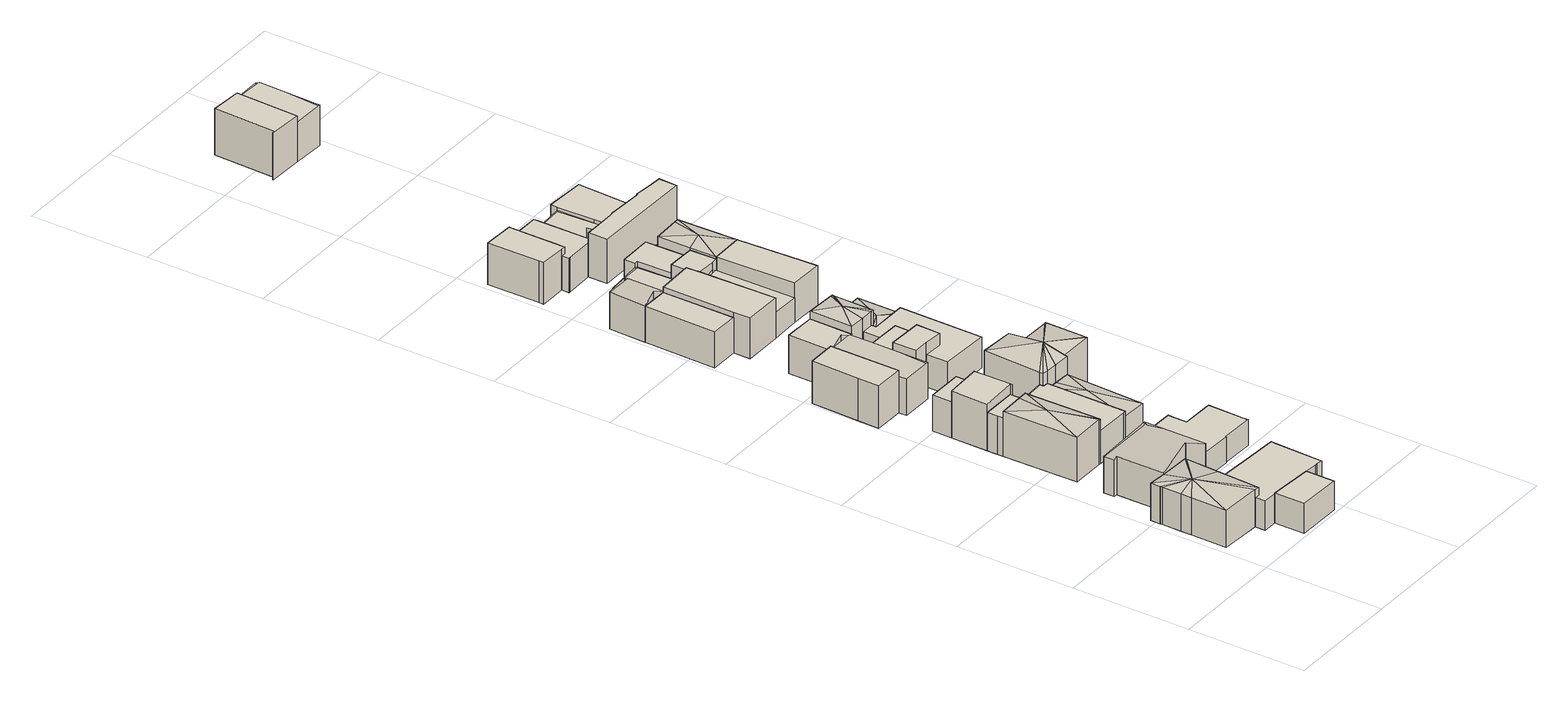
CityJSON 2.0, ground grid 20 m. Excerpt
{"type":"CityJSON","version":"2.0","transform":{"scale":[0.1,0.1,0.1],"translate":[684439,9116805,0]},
"CityObjects":{
"building1":{"type":"Building","attributes":{"Building Type":"Residential","Roof Shape":"hip","Roof Material":"Clay Tile Shingle","Roof Material Code":"3","Roof Direction":"west","Building Height":6.31,"Roof Slope":27.1,"Footprint Area":104.95,"Solar PV Capacity Low":13.14,"Solar PV Capacity High":17.26,"Solar Annual Energy Low":18949,"Solar Annual Energy High":24973,"Suitable PV Area":78.45},"geometry":[{"type":"MultiSurface","lod":"2.2","boundaries":[[[0,1,2,3,4,5,6,7,8,9,10,11,12]],[[12,11,13,14]],[[11,10,15,13]],[[10,9,16,15]],[[9,8,17,16]],[[8,7,18,17]],[[7,6,19,18]],[[6,5,20,19]],[[5,4,21,20]],[[4,3,22,21]],[[3,2,23,22]],[[2,1,24,23]],[[1,0,25,24]],[[0,12,14,25]],[[14,13,26]],[[13,15,26]],[[15,16,26]],[[16,17,26]],[[17,18,26]],[[18,19,26]],[[19,20,26]],[[20,21,26]],[[21,22,26]],[[22,23,26]],[[23,24,26]],[[24,25,26]],[[25,14,26]]]}]},
"building2":{"type":"Building","attributes":{"Building Type":"Residential","Roof Shape":"shed","Roof Material":"Concrete Glazed Tile","Roof Material Code":"1","Roof Direction":"west","Building Height":4.92,"Roof Slope":17.3,"Footprint Area":38.01,"Solar PV Capacity Low":4.76,"Solar PV Capacity High":6.25,"Solar Annual Energy Low":6863,"Solar Annual Energy High":9044,"Suitable PV Area":28.41},"geometry":[{"type":"MultiSurface","lod":"2.2","boundaries":[[[27,28,29,30]],[[30,29,31,32]],[[29,28,33,31]],[[28,27,34,33]],[[27,30,32,34]],[[32,31,33,34]]]}]},
"building3":{"type":"Building","attributes":{"Building Type":"Residential","Roof Shape":"gable","Roof Material":"Concrete Glazed Tile","Roof Material Code":"1","Roof Direction":"west","Building Height":6.17,"Roof Slope":31.5,"Footprint Area":106.47,"Solar PV Capacity Low":13.33,"Solar PV Capacity High":17.51,"Solar Annual Energy Low":19223,"Solar Annual Energy High":25335,"Suitable PV Area":79.59},"geometry":[{"type":"MultiSurface","lod":"2.2","boundaries":[[[35,36,37,0,12,11,38,39,40]],[[40,39,41,42]],[[39,38,43,41]],[[38,11,44,43]],[[11,12,45,44]],[[12,0,46,45]],[[0,37,47,46]],[[37,36,48,47]],[[36,35,49,48]],[[35,40,42,49]],[[42,41,43,44,45,46,47,48,49]]]}]},
"building4":{"type":"Building","attributes":{"Building Type":"Residential","Roof Shape":"shed","Roof Material":"Concrete Glazed Tile","Roof Material Code":"1","Roof Direction":"west","Building Height":4.72,"Roof Slope":16,"Footprint Area":117.55,"Solar PV Capacity Low":14.72,"Solar PV Capacity High":19.33,"Solar Annual Energy Low":21222,"Solar Annual Energy High":27969,"Suitable PV Area":87.87},"geometry":[{"type":"MultiSurface","lod":"2.2","boundaries":[[[50,10,9,8,51,28,27,52,53,54,55,56,57]],[[57,56,58,59]],[[56,55,60,58]],[[55,54,61,60]],[[54,53,62,61]],[[53,52,63,62]],[[52,27,64,63]],[[27,28,65,64]],[[28,51,66,65]],[[51,8,67,66]],[[8,9,68,67]],[[9,10,69,68]],[[10,50,70,69]],[[50,57,59,70]],[[59,58,60,61,62,63,64,65,66,67,68,69,70]]]}]},
"building5":{"type":"Building","attributes":{"Building Type":"Residential","Roof Shape":"hip","Roof Material":"Concrete Glazed Tile","Roof Material Code":"1","Roof Direction":"west","Building Height":7.62,"Roof Slope":20.9,"Footprint Area":75.62,"Solar PV Capacity Low":9.47,"Solar PV Capacity High":12.44,"Solar Annual Energy Low":13653,"Solar Annual Energy High":17994,"Suitable PV Area":56.53},"geometry":[{"type":"MultiSurface","lod":"2.2","boundaries":[[[71,72,73,74,75,76]],[[76,75,77,78]],[[75,74,79,77]],[[74,73,80,79]],[[73,72,81,80]],[[72,71,82,81]],[[71,76,78,82]],[[78,77,83]],[[77,79,83]],[[79,80,83]],[[80,81,83]],[[81,82,83]],[[82,78,83]]]}]},
"building6":{"type":"Building","attributes":{"Building Type":"Residential","Roof Shape":"flat","Roof Material":"Concrete Glazed Tile","Roof Material Code":"1","Roof Direction":"west","Building Height":6.53,"Roof Slope":6.8,"Footprint Area":15.74,"Solar PV Capacity Low":1.97,"Solar PV Capacity High":2.59,"Solar Annual Energy Low":2842,"Solar Annual Energy High":3745,"Suitable PV Area":11.76},"geometry":[{"type":"MultiSurface","lod":"2.2","boundaries":[[[71,76,75,84,85,86,87]],[[87,86,88,89]],[[86,85,90,88]],[[85,84,91,90]],[[84,75,92,91]],[[75,76,93,92]],[[76,71,94,93]],[[71,87,89,94]],[[89,88,90,91,92,93,94]]]}]},
"building7":{"type":"Building","attributes":{"Building Type":"Residential","Roof Shape":"gable","Roof Material":"Concrete Glazed Tile","Roof Material Code":"1","Roof Direction":"west","Building Height":7.94,"Roof Slope":32.7,"Footprint Area":39.91,"Solar PV Capacity Low":5,"Solar PV Capacity High":6.56,"Solar Annual Energy Low":7205,"Solar Annual Energy High":9495,"Suitable PV Area":29.83},"geometry":[{"type":"MultiSurface","lod":"2.2","boundaries":[[[95,96,97,98,86,85]],[[85,86,99,100]],[[86,98,101,99]],[[98,97,102,101]],[[97,96,103,102]],[[96,95,104,103]],[[95,85,100,104]],[[100,99,101,102,103,104]]]}]},
"building8":{"type":"Building","attributes":{"Building Type":"Residential","Roof Shape":"flat","Roof Material":"Concrete Glazed Tile","Roof Material Code":"1","Roof Direction":"west","Building Height":6.06,"Roof Slope":12,"Footprint Area":19.54,"Solar PV Capacity Low":2.45,"Solar PV Capacity High":3.21,"Solar Annual Energy Low":3528,"Solar Annual Energy High":4649,"Suitable PV Area":14.61},"geometry":[{"type":"MultiSurface","lod":"2.2","boundaries":[[[105,98,97,106]],[[106,97,107,108]],[[97,98,109,107]],[[98,105,110,109]],[[105,106,108,110]],[[108,107,109,110]]]}]},
"building9":{"type":"Building","attributes":{"Building Type":"Residential","Roof Shape":"flat","Roof Material":"Concrete Glazed Tile","Roof Material Code":"1","Roof Direction":"west","Building Height":7.21,"Roof Slope":13.5,"Footprint Area":58.25,"Solar PV Capacity Low":7.29,"Solar PV Capacity High":9.58,"Solar Annual Energy Low":10517,"Solar Annual Energy High":13861,"Suitable PV Area":43.55},"geometry":[{"type":"MultiSurface","lod":"2.2","boundaries":[[[111,112,113,114,115,116]],[[116,115,117,118]],[[115,114,119,117]],[[114,113,120,119]],[[113,112,121,120]],[[112,111,122,121]],[[111,116,118,122]],[[118,117,119,120,121,122]]]}]},
"building10":{"type":"Building","attributes":{"Building Type":"Residential","Roof Shape":"flat","Roof Material":"Concrete Glazed Tile","Roof Material Code":"1","Roof Direction":"west","Building Height":5.6,"Roof Slope":10,"Footprint Area":91.22,"Solar PV Capacity Low":11.42,"Solar PV Capacity High":15,"Solar Annual Energy Low":16468,"Solar Annual Energy High":21704,"Suitable PV Area":68.18},"geometry":[{"type":"MultiSurface","lod":"2.2","boundaries":[[[123,124,125,84,75,74,126,127]],[[127,126,128,129]],[[126,74,130,128]],[[74,75,131,130]],[[75,84,132,131]],[[84,125,133,132]],[[125,124,134,133]],[[124,123,135,134]],[[123,127,129,135]],[[129,128,130,131,132,133,134,135]]]}]},
"building11":{"type":"Building","attributes":{"Building Type":"Residential","Roof Shape":"flat","Roof Material":"Concrete Glazed Tile","Roof Material Code":"1","Roof Direction":"west","Building Height":4.36,"Roof Slope":11.2,"Footprint Area":96.97,"Solar PV Capacity Low":12.14,"Solar PV Capacity High":15.95,"Solar Annual Energy Low":17508,"Solar Annual Energy High":23074,"Suitable PV Area":72.49},"geometry":[{"type":"MultiSurface","lod":"2.2","boundaries":[[[136,137,138,139,140,141,40,39,142,143,144]],[[144,143,145,146]],[[143,142,147,145]],[[142,39,148,147]],[[39,40,149,148]],[[40,141,150,149]],[[141,140,151,150]],[[140,139,152,151]],[[139,138,153,152]],[[138,137,154,153]],[[137,136,155,154]],[[136,144,146,155]],[[146,145,147,148,149,150,151,152,153,154,155]]]}]},
"building12":{"type":"Building","attributes":{"Building Type":"Residential","Roof Shape":"gable","Roof Material":"Concrete Glazed Tile","Roof Material Code":"1","Roof Direction":"west","Building Height":6.18,"Roof Slope":32.6,"Footprint Area":70.56,"Solar PV Capacity Low":8.83,"Solar PV Capacity High":11.6,"Solar Annual Energy Low":12740,"Solar Annual Energy High":16790,"Suitable PV Area":52.75},"geometry":[{"type":"MultiSurface","lod":"2.2","boundaries":[[[116,115,156,157,158,159,160,161,162]],[[162,161,163,164]],[[161,160,165,163]],[[160,159,166,165]],[[159,158,167,166]],[[158,157,168,167]],[[157,156,169,168]],[[156,115,170,169]],[[115,116,171,170]],[[116,162,164,171]],[[164,163,165,166,167,168,169,170,171]]]}]},
"building13":{"type":"Building","attributes":{"Building Type":"Residential","Roof Shape":"hip","Roof Material":"Concrete Glazed Tile","Roof Material Code":"1","Roof Direction":"west","Building Height":4.66,"Roof Slope":27.9,"Footprint Area":60.89,"Solar PV Capacity Low":7.62,"Solar PV Capacity High":10.01,"Solar Annual Energy Low":10993,"Solar Annual Energy High":14487,"Suitable PV Area":45.51},"geometry":[{"type":"MultiSurface","lod":"2.2","boundaries":[[[172,173,174,123,127]],[[127,123,175,176]],[[123,174,177,175]],[[174,173,178,177]],[[173,172,179,178]],[[172,127,176,179]],[[176,175,180]],[[175,177,180]],[[177,178,180]],[[178,179,180]],[[179,176,180]]]}]},
"building14":{"type":"Building","attributes":{"Building Type":"Residential","Roof Shape":"shed","Roof Material":"Concrete Glazed Tile","Roof Material Code":"1","Roof Direction":"west","Building Height":6.4,"Roof Slope":10.8,"Footprint Area":39.69,"Solar PV Capacity Low":4.97,"Solar PV Capacity High":6.53,"Solar Annual Energy Low":7167,"Solar Annual Energy High":9445,"Suitable PV Area":29.67},"geometry":[{"type":"MultiSurface","lod":"2.2","boundaries":[[[181,116,162,161,182]],[[182,161,183,184]],[[161,162,185,183]],[[162,116,186,185]],[[116,181,187,186]],[[181,182,184,187]],[[184,183,185,186,187]]]}]},
"building15":{"type":"Building","attributes":{"Building Type":"Residential","Roof Shape":"shed","Roof Material":"Concrete Glazed Tile","Roof Material Code":"1","Roof Direction":"west","Building Height":6,"Roof Slope":13.7,"Footprint Area":58.64,"Solar PV Capacity Low":7.34,"Solar PV Capacity High":9.64,"Solar Annual Energy Low":10588,"Solar Annual Energy High":13953,"Suitable PV Area":43.84},"geometry":[{"type":"MultiSurface","lod":"2.2","boundaries":[[[188,189,190,191,192,193,194]],[[194,193,195,196]],[[193,192,197,195]],[[192,191,198,197]],[[191,190,199,198]],[[190,189,200,199]],[[189,188,201,200]],[[188,194,196,201]],[[196,195,197,198,199,200,201]]]}]},
"building16":{"type":"Building","attributes":{"Building Type":"Residential","Roof Shape":"shed","Roof Material":"Concrete Glazed Tile","Roof Material Code":"1","Roof Direction":"west","Building Height":7.42,"Roof Slope":10.8,"Footprint Area":24,"Solar PV Capacity Low":3,"Solar PV Capacity High":3.95,"Solar Annual Energy Low":4332,"Solar Annual Energy High":5709,"Suitable PV Area":17.94},"geometry":[{"type":"MultiSurface","lod":"2.2","boundaries":[[[202,159,158,203,204]],[[204,203,205,206]],[[203,158,207,205]],[[158,159,208,207]],[[159,202,209,208]],[[202,204,206,209]],[[206,205,207,208,209]]]}]},
"building17":{"type":"Building","attributes":{"Building Type":"Residential","Roof Shape":"flat","Roof Material":"Concrete Glazed Tile","Roof Material Code":"1","Roof Direction":"west","Building Height":5.48,"Roof Slope":10.6,"Footprint Area":26.66,"Solar PV Capacity Low":3.34,"Solar PV Capacity High":4.38,"Solar Annual Energy Low":4813,"Solar Annual Energy High":6343,"Suitable PV Area":19.93},"geometry":[{"type":"MultiSurface","lod":"2.2","boundaries":[[[210,160,159,202,211,212]],[[212,211,213,214]],[[211,202,215,213]],[[202,159,216,215]],[[159,160,217,216]],[[160,210,218,217]],[[210,212,214,218]],[[214,213,215,216,217,218]]]}]},
"building18":{"type":"Building","attributes":{"Building Type":"Residential","Roof Shape":"gable","Roof Material":"Concrete Glazed Tile","Roof Material Code":"1","Roof Direction":"west","Building Height":6.21,"Roof Slope":33.2,"Footprint Area":28.8,"Solar PV Capacity Low":3.61,"Solar PV Capacity High":4.74,"Solar Annual Energy Low":5200,"Solar Annual Energy High":6853,"Suitable PV Area":21.53},"geometry":[{"type":"MultiSurface","lod":"2.2","boundaries":[[[219,220,221,189,188,194,222,223]],[[223,222,224,225]],[[222,194,226,224]],[[194,188,227,226]],[[188,189,228,227]],[[189,221,229,228]],[[221,220,230,229]],[[220,219,231,230]],[[219,223,225,231]],[[225,224,226,227,228,229,230,231]]]}]},
"building19":{"type":"Building","attributes":{"Building Type":"Residential","Roof Shape":"hip","Roof Material":"Concrete Glazed Tile","Roof Material Code":"1","Roof Direction":"west","Building Height":7.65,"Roof Slope":29.4,"Footprint Area":102.22,"Solar PV Capacity Low":12.8,"Solar PV Capacity High":16.81,"Solar Annual Energy Low":18456,"Solar Annual Energy High":24323,"Suitable PV Area":76.41},"geometry":[{"type":"MultiSurface","lod":"2.2","boundaries":[[[232,233,234,235,236,237,238,125,124,123,174,173,239]],[[239,173,240,241]],[[173,174,242,240]],[[174,123,243,242]],[[123,124,244,243]],[[124,125,245,244]],[[125,238,246,245]],[[238,237,247,246]],[[237,236,248,247]],[[236,235,249,248]],[[235,234,250,249]],[[234,233,251,250]],[[233,232,252,251]],[[232,239,241,252]],[[241,240,253]],[[240,242,253]],[[242,243,253]],[[243,244,253]],[[244,245,253]],[[245,246,253]],[[246,247,253]],[[247,248,253]],[[248,249,253]],[[249,250,253]],[[250,251,253]],[[251,252,253]],[[252,241,253]]]}]},
"building20":{"type":"Building","attributes":{"Building Type":"Residential","Roof Shape":"hip","Roof Material":"Concrete Glazed Tile","Roof Material Code":"1","Roof Direction":"west","Building Height":7.67,"Roof Slope":21.8,"Footprint Area":39.24,"Solar PV Capacity Low":4.91,"Solar PV Capacity High":6.45,"Solar Annual Energy Low":7084,"Solar Annual Energy High":9336,"Suitable PV Area":29.33},"geometry":[{"type":"MultiSurface","lod":"2.2","boundaries":[[[254,182,161,255,256,257,258,259]],[[259,258,260,261]],[[258,257,262,260]],[[257,256,263,262]],[[256,255,264,263]],[[255,161,265,264]],[[161,182,266,265]],[[182,254,267,266]],[[254,259,261,267]],[[261,260,268]],[[260,262,268]],[[262,263,268]],[[263,264,268]],[[264,265,268]],[[265,266,268]],[[266,267,268]],[[267,261,268]]]}]},
"building21":{"type":"Building","attributes":{"Building Type":"Residential","Roof Shape":"flat","Roof Material":"Concrete Glazed Tile","Roof Material Code":"1","Roof Direction":"west","Building Height":6.95,"Roof Slope":11,"Footprint Area":96.9,"Solar PV Capacity Low":12.13,"Solar PV Capacity High":15.93,"Solar Annual Energy Low":17494,"Solar Annual Energy High":23056,"Suitable PV Area":72.43},"geometry":[{"type":"MultiSurface","lod":"2.2","boundaries":[[[269,270,271,194,192,272,273]],[[273,272,274,275]],[[272,192,276,274]],[[192,194,277,276]],[[194,271,278,277]],[[271,270,279,278]],[[270,269,280,279]],[[269,273,275,280]],[[275,274,276,277,278,279,280]]]}]},
"building22":{"type":"Building","attributes":{"Building Type":"Residential","Roof Shape":"shed","Roof Material":"Concrete Glazed Tile","Roof Material Code":"1","Roof Direction":"west","Building Height":5.3,"Roof Slope":11.1,"Footprint Area":93.09,"Solar PV Capacity Low":11.66,"Solar PV Capacity High":15.31,"Solar Annual Energy Low":16806,"Solar Annual Energy High":22149,"Suitable PV Area":69.58},"geometry":[{"type":"MultiSurface","lod":"2.2","boundaries":[[[281,282,283,256,255,210,212,211,202,204,203,284,285]],[[285,284,286,287]],[[284,203,288,286]],[[203,204,289,288]],[[204,202,290,289]],[[202,211,291,290]],[[211,212,292,291]],[[212,210,218,292]],[[210,255,293,218]],[[255,256,294,293]],[[256,283,295,294]],[[283,282,296,295]],[[282,281,297,296]],[[281,285,287,297]],[[287,286,288,289,290,291,292,218,293,294,295,296,297]]]}]},
"building23":{"type":"Building","attributes":{"Building Type":"Residential","Roof Shape":"gable","Roof Material":"Concrete Glazed Tile","Roof Material Code":"1","Roof Direction":"west","Building Height":4.09,"Roof Slope":25.2,"Footprint Area":52.43,"Solar PV Capacity Low":6.56,"Solar PV Capacity High":8.62,"Solar Annual Energy Low":9466,"Solar Annual Energy High":12475,"Suitable PV Area":39.19},"geometry":[{"type":"MultiSurface","lod":"2.2","boundaries":[[[298,299,220,219,223,222,271,300,301]],[[301,300,302,303]],[[300,271,304,302]],[[271,222,305,304]],[[222,223,306,305]],[[223,219,307,306]],[[219,220,308,307]],[[220,299,309,308]],[[299,298,310,309]],[[298,301,303,310]],[[303,302,304,305,306,307,308,309,310]]]}]},
"building24":{"type":"Building","attributes":{"Building Type":"Residential","Roof Shape":"shed","Roof Material":"Concrete Glazed Tile","Roof Material Code":"1","Roof Direction":"west","Building Height":6.89,"Roof Slope":20,"Footprint Area":52.41,"Solar PV Capacity Low":6.56,"Solar PV Capacity High":8.62,"Solar Annual Energy Low":9463,"Solar Annual Energy High":12471,"Suitable PV Area":39.18},"geometry":[{"type":"MultiSurface","lod":"2.2","boundaries":[[[311,312,313,314,315,316,317,318,319,320,321]],[[321,320,322,323]],[[320,319,324,322]],[[319,318,325,324]],[[318,317,326,325]],[[317,316,327,326]],[[316,315,328,327]],[[315,314,329,328]],[[314,313,330,329]],[[313,312,331,330]],[[312,311,332,331]],[[311,321,323,332]],[[323,322,324,325,326,327,328,329,330,331,332]]]}]},
"building25":{"type":"Building","attributes":{"Building Type":"Residential","Roof Shape":"hip","Roof Material":"Concrete Glazed Tile","Roof Material Code":"1","Roof Direction":"west","Building Height":4.19,"Roof Slope":26.5,"Footprint Area":45.91,"Solar PV Capacity Low":5.75,"Solar PV Capacity High":7.55,"Solar Annual Energy Low":8288,"Solar Annual Energy High":10923,"Suitable PV Area":34.31},"geometry":[{"type":"MultiSurface","lod":"2.2","boundaries":[[[258,257,256,283,282,333,334,335]],[[335,334,336,337]],[[334,333,338,336]],[[333,282,339,338]],[[282,283,340,339]],[[283,256,341,340]],[[256,257,342,341]],[[257,258,343,342]],[[258,335,337,343]],[[337,336,344]],[[336,338,344]],[[338,339,344]],[[339,340,344]],[[340,341,344]],[[341,342,344]],[[342,343,344]],[[343,337,344]]]}]},
"building26":{"type":"Building","attributes":{"Building Type":"Residential","Roof Shape":"gable","Roof Material":"Concrete Glazed Tile","Roof Material Code":"1","Roof Direction":"west","Building Height":4.16,"Roof Slope":32.2,"Footprint Area":66.49,"Solar PV Capacity Low":8.33,"Solar PV Capacity High":10.93,"Solar Annual Energy Low":12005,"Solar Annual Energy High":15821,"Suitable PV Area":49.7},"geometry":[{"type":"MultiSurface","lod":"2.2","boundaries":[[[345,269,273,346,347]],[[347,346,348,349]],[[346,273,350,348]],[[273,269,351,350]],[[269,345,352,351]],[[345,347,349,352]],[[349,348,350,351,352]]]}]},
"building27":{"type":"Building","attributes":{"Building Type":"Residential","Roof Shape":"shed","Roof Material":"Concrete Glazed Tile","Roof Material Code":"1","Roof Direction":"west","Building Height":6.35,"Roof Slope":18.7,"Footprint Area":22.97,"Solar PV Capacity Low":2.88,"Solar PV Capacity High":3.78,"Solar Annual Energy Low":4146,"Solar Annual Energy High":5464,"Suitable PV Area":17.17},"geometry":[{"type":"MultiSurface","lod":"2.2","boundaries":[[[347,353,300,271,270,269,345]],[[345,269,354,355]],[[269,270,356,354]],[[270,271,357,356]],[[271,300,358,357]],[[300,353,359,358]],[[353,347,360,359]],[[347,345,355,360]],[[355,354,356,357,358,359,360]]]}]},
"building28":{"type":"Building","attributes":{"Building Type":"Residential","Roof Shape":"shed","Roof Material":"Concrete Glazed Tile","Roof Material Code":"1","Roof Direction":"west","Building Height":5.68,"Roof Slope":13.8,"Footprint Area":55.48,"Solar PV Capacity Low":6.95,"Solar PV Capacity High":9.12,"Solar Annual Energy Low":10016,"Solar Annual Energy High":13201,"Suitable PV Area":41.47},"geometry":[{"type":"MultiSurface","lod":"2.2","boundaries":[[[320,318,317,316,315,314,361,362,363,364,365,366,367,368,369]],[[369,368,370,371]],[[368,367,372,370]],[[367,366,373,372]],[[366,365,374,373]],[[365,364,375,374]],[[364,363,376,375]],[[363,362,377,376]],[[362,361,378,377]],[[361,314,379,378]],[[314,315,380,379]],[[315,316,381,380]],[[316,317,382,381]],[[317,318,383,382]],[[318,320,384,383]],[[320,369,371,384]],[[371,370,372,373,374,375,376,377,378,379,380,381,382,383,384]]]}]},
"building29":{"type":"Building","attributes":{"Building Type":"Residential","Roof Shape":"flat","Roof Material":"Concrete Glazed Tile","Roof Material Code":"1","Roof Direction":"west","Building Height":5.11,"Roof Slope":10.2,"Footprint Area":39.67,"Solar PV Capacity Low":4.97,"Solar PV Capacity High":6.52,"Solar Annual Energy Low":7162,"Solar Annual Energy High":9440,"Suitable PV Area":29.65},"geometry":[{"type":"MultiSurface","lod":"2.2","boundaries":[[[385,298,301,300,353,386,387]],[[387,386,388,389]],[[386,353,390,388]],[[353,300,391,390]],[[300,301,392,391]],[[301,298,393,392]],[[298,385,394,393]],[[385,387,389,394]],[[389,388,390,391,392,393,394]]]}]},
"building30":{"type":"Building","attributes":{"Building Type":"Residential","Roof Shape":"flat","Roof Material":"Concrete Glazed Tile","Roof Material Code":"1","Roof Direction":"west","Building Height":6.65,"Roof Slope":5.5,"Footprint Area":75.66,"Solar PV Capacity Low":9.47,"Solar PV Capacity High":12.44,"Solar Annual Energy Low":13660,"Solar Annual Energy High":18002,"Suitable PV Area":56.55},"geometry":[{"type":"MultiSurface","lod":"2.2","boundaries":[[[346,395,396,397,398,347]],[[347,398,399,400]],[[398,397,401,399]],[[397,396,402,401]],[[396,395,403,402]],[[395,346,404,403]],[[346,347,400,404]],[[400,399,401,402,403,404]]]}]},
"building31":{"type":"Building","attributes":{"Building Type":"Residential","Roof Shape":"hip","Roof Material":"Concrete Glazed Tile","Roof Material Code":"1","Roof Direction":"west","Building Height":6.67,"Roof Slope":21.5,"Footprint Area":55.01,"Solar PV Capacity Low":6.89,"Solar PV Capacity High":9.05,"Solar Annual Energy Low":9932,"Solar Annual Energy High":13089,"Suitable PV Area":41.12},"geometry":[{"type":"MultiSurface","lod":"2.2","boundaries":[[[405,386,353,347,398,397,406]],[[406,397,401,407]],[[397,398,399,401]],[[398,347,400,399]],[[347,353,408,400]],[[353,386,409,408]],[[386,405,410,409]],[[405,406,407,410]],[[407,401,411]],[[401,399,411]],[[399,400,411]],[[400,408,411]],[[408,409,411]],[[409,410,411]],[[410,407,411]]]}]},
"building32":{"type":"Building","attributes":{"Building Type":"Residential","Roof Shape":"gable","Roof Material":"Concrete Glazed Tile","Roof Material Code":"1","Roof Direction":"west","Building Height":4.44,"Roof Slope":30.1,"Footprint Area":50.51,"Solar PV Capacity Low":6.32,"Solar PV Capacity High":8.31,"Solar Annual Energy Low":9119,"Solar Annual Energy High":12019,"Suitable PV Area":37.76},"geometry":[{"type":"MultiSurface","lod":"2.2","boundaries":[[[368,367,366,412,413,414,415]],[[415,414,416,417]],[[414,413,418,416]],[[413,412,419,418]],[[412,366,420,419]],[[366,367,421,420]],[[367,368,422,421]],[[368,415,417,422]],[[417,416,418,419,420,421,422]]]}]},
"building33":{"type":"Building","attributes":{"Building Type":"Residential","Roof Shape":"shed","Roof Material":"Concrete Glazed Tile","Roof Material Code":"1","Roof Direction":"west","Building Height":7.31,"Roof Slope":18.9,"Footprint Area":60.18,"Solar PV Capacity Low":7.53,"Solar PV Capacity High":9.9,"Solar Annual Energy Low":10865,"Solar Annual Energy High":14319,"Suitable PV Area":44.98},"geometry":[{"type":"MultiSurface","lod":"2.2","boundaries":[[[423,424,425,426,413,412,366,367,366,365,364,363,427,428]],[[428,427,429,430]],[[427,363,431,429]],[[363,364,432,431]],[[364,365,433,432]],[[365,366,434,433]],[[366,367,435,434]],[[366,412,436,434]],[[412,413,437,436]],[[413,426,438,437]],[[426,425,439,438]],[[425,424,440,439]],[[424,423,441,440]],[[423,428,430,441]],[[430,429,431,432,433,434,435,434,436,437,438,439,440,441]]]}]},
"building34":{"type":"Building","attributes":{"Building Type":"Residential","Roof Shape":"flat","Roof Material":"Concrete Glazed Tile","Roof Material Code":"1","Roof Direction":"west","Building Height":5.09,"Roof Slope":5.7,"Footprint Area":69.41,"Solar PV Capacity Low":8.69,"Solar PV Capacity High":11.41,"Solar Annual Energy Low":12531,"Solar Annual Energy High":16515,"Suitable PV Area":51.88},"geometry":[{"type":"MultiSurface","lod":"2.2","boundaries":[[[413,426,425,442,443,415,414]],[[414,415,444,445]],[[415,443,446,444]],[[443,442,447,446]],[[442,425,448,447]],[[425,426,449,448]],[[426,413,450,449]],[[413,414,445,450]],[[445,444,446,447,448,449,450]]]}]},
"building35":{"type":"Building","attributes":{"Building Type":"Residential","Roof Shape":"shed","Roof Material":"Concrete Glazed Tile","Roof Material Code":"1","Roof Direction":"west","Building Height":7.79,"Roof Slope":14.6,"Footprint Area":57.02,"Solar PV Capacity Low":7.14,"Solar PV Capacity High":9.38,"Solar Annual Energy Low":10294,"Solar Annual Energy High":13567,"Suitable PV Area":42.62},"geometry":[{"type":"MultiSurface","lod":"2.2","boundaries":[[[451,452,453,454,455,456]],[[456,455,457,458]],[[455,454,459,457]],[[454,453,460,459]],[[453,452,461,460]],[[452,451,462,461]],[[451,456,458,462]],[[458,457,459,460,461,462]]]}]},
"building36":{"type":"Building","attributes":{"Building Type":"Residential","Roof Shape":"gable","Roof Material":"Concrete Glazed Tile","Roof Material Code":"1","Roof Direction":"west","Building Height":6.72,"Roof Slope":28.8,"Footprint Area":59.5,"Solar PV Capacity Low":7.45,"Solar PV Capacity High":9.78,"Solar Annual Energy Low":10742,"Solar Annual Energy High":14157,"Suitable PV Area":44.47},"geometry":[{"type":"MultiSurface","lod":"2.2","boundaries":[[[463,456,455,464,465,466,467]],[[467,466,468,469]],[[466,465,470,468]],[[465,464,471,470]],[[464,455,472,471]],[[455,456,473,472]],[[456,463,474,473]],[[463,467,469,474]],[[469,468,470,471,472,473,474]]]}]}
},
"vertices":[
[45,207,0],[15,209,0],[14,192,0],[15,192,0],[15,188,0],[15,156,0],[15,138,0],[14,78,0],[84,75,0],[92,74,0],[95,146,0],[98,203,0],[98,205,0],[98,203,63],[98,205,63],[95,146,63],[92,74,63],[84,75,63],[14,78,63],[15,138,63],[15,156,63],[15,188,63],[15,192,63],[14,192,63],[15,209,63],[45,207,63],[47,159,71],
[185,54,0],[108,57,0],[108,6,0],[185,6,0],[108,6,51],[185,6,49],[108,57,51],[185,54,49],
[39,306,0],[39,288,0],[45,288,0],[149,204,0],[149,206,0],[147,308,0],[149,206,62],[147,308,63],[149,204,62],[98,203,89],[98,205,89],[45,207,65],[45,288,65],[39,288,62],[39,306,62],
[157,144,0],[84,57,0],[209,54,0],[213,54,0],[223,53,0],[223,55,0],[225,133,0],[226,142,0],[225,133,47],[226,142,47],[223,55,47],[223,53,47],[213,54,47],[209,54,47],[185,54,48],[108,57,49],[84,57,50],[84,75,50],[92,74,50],[95,146,50],[157,144,48],
[40,481,0],[42,354,0],[99,354,0],[101,354,0],[99,482,0],[83,482,0],[99,482,76],[83,482,76],[101,354,76],[99,354,76],[42,354,76],[40,481,76],[72,427,81],
[99,493,0],[99,508,0],[40,508,0],[40,491,0],[40,508,65],[40,491,65],[99,508,65],[99,493,65],[99,482,65],[83,482,65],[40,481,65],
[104,508,0],[102,572,0],[101,572,0],[40,570,0],[40,508,79],[99,508,82],[40,570,80],[101,572,81],[102,572,80],[104,508,79],
[40,603,0],[101,603,0],[101,572,61],[101,603,61],[40,570,61],[40,603,61],
[27,788,0],[6,788,0],[4,707,0],[3,671,0],[54,671,0],[54,788,0],[54,671,72],[54,788,72],[3,671,72],[4,707,72],[6,788,72],[27,788,72],
[165,488,0],[156,489,0],[156,495,0],[160,353,0],[165,354,0],[160,353,56],[165,354,56],[101,354,56],[99,482,56],[99,493,56],[156,495,56],[156,489,56],[165,488,56],
[260,214,0],[261,274,0],[258,274,0],[206,275,0],[206,301,0],[206,307,0],[204,205,0],[204,206,0],[260,205,0],[204,206,44],[260,205,44],[204,205,44],[149,206,44],[147,308,44],[206,307,44],[206,301,44],[206,275,44],[258,274,44],[261,274,44],[260,214,44],
[54,657,0],[108,657,0],[108,677,0],[108,717,0],[108,758,0],[108,788,0],[81,788,0],[108,788,62],[81,788,77],[108,758,62],[108,717,62],[108,677,62],[108,657,62],[54,657,62],[54,671,62],[54,788,62],
[208,352,0],[213,486,0],[185,487,0],[165,488,47],[165,354,47],[185,487,47],[213,486,47],[208,352,47],[187,434,51],
[54,861,0],[109,861,0],[108,788,64],[109,861,64],[81,788,64],[54,788,65],[54,861,65],
[31,1079,0],[9,1079,0],[9,1078,0],[7,957,0],[56,957,0],[56,960,0],[56,1079,0],[56,960,60],[56,1079,60],[56,957,60],[7,957,61],[9,1078,61],[9,1079,61],[31,1079,61],
[168,716,0],[134,677,0],[167,676,0],[134,677,75],[167,676,74],[108,677,75],[108,717,75],[168,716,74],
[135,758,0],[173,716,0],[174,757,0],[173,716,55],[174,757,55],[168,716,55],[108,717,55],[108,758,55],[135,758,55],
[50,1141,0],[48,1141,0],[10,1141,0],[56,1080,0],[56,1141,0],[56,1080,62],[56,1141,62],[56,1079,62],[31,1079,75],[9,1079,62],[10,1141,63],[48,1141,66],[50,1141,65],
[272,491,0],[272,494,0],[272,563,0],[268,563,0],[217,564,0],[218,591,0],[160,594,0],[213,491,0],[213,486,77],[213,491,77],[185,487,77],[165,488,77],[156,489,77],[156,495,77],[160,594,77],[218,591,77],[217,564,77],[268,563,77],[272,563,77],[272,494,77],[272,491,77],[213,528,87],
[160,859,0],[135,787,0],[157,787,0],[162,787,0],[163,855,0],[163,859,0],[163,855,77],[163,859,77],[162,787,77],[157,787,77],[135,787,77],[108,788,77],[109,861,77],[160,859,77],[141,827,81],
[119,1062,0],[119,1061,0],[118,1081,0],[56,929,0],[122,929,0],[56,929,69],[122,929,69],[56,957,69],[56,1079,69],[118,1081,69],[119,1061,69],[119,1062,69],
[220,641,0],[221,780,0],[157,779,0],[134,640,0],[220,639,0],[134,640,55],[220,639,53],[134,677,55],[167,676,54],[168,716,54],[173,716,54],[174,757,54],[135,787,55],[157,787,54],[157,779,54],[221,780,53],[220,641,53],
[110,1164,0],[49,1162,0],[118,1107,0],[116,1164,0],[118,1107,41],[116,1164,42],[118,1081,41],[56,1080,44],[56,1141,44],[50,1141,42],[48,1141,41],[49,1162,41],[110,1164,44],
[12,1353,0],[13,1265,0],[13,1257,0],[59,1257,0],[67,1257,0],[67,1258,0],[67,1271,0],[67,1344,0],[67,1346,0],[67,1345,0],[67,1353,0],[67,1345,69],[67,1353,69],[67,1346,69],[67,1344,69],[67,1271,69],[67,1258,69],[67,1257,69],[59,1257,69],[13,1257,71],[13,1265,71],[12,1353,71],
[223,780,0],[223,782,0],[223,855,0],[223,782,42],[223,855,42],[223,780,42],[221,780,42],[157,779,42],[157,787,42],[162,787,42],[163,855,42],[191,801,48],
[156,1062,0],[173,930,0],[169,1063,0],[173,930,42],[169,1063,44],[122,929,44],[119,1062,42],[156,1062,51],
[168,1108,0],[119,1062,65],[156,1062,64],[119,1061,65],[118,1081,65],[118,1107,65],[168,1108,63],[169,1063,63],
[59,1244,0],[62,1244,0],[110,1245,0],[111,1245,0],[115,1245,0],[122,1245,0],[121,1255,0],[120,1339,0],[120,1346,0],[120,1339,57],[120,1346,57],[121,1255,57],[122,1245,57],[115,1245,57],[111,1245,57],[110,1245,57],[62,1244,58],[59,1244,58],[59,1257,58],[67,1257,58],[67,1258,58],[67,1271,58],[67,1344,58],[67,1345,58],
[110,1183,0],[167,1163,0],[167,1184,0],[167,1163,51],[167,1184,51],[168,1108,51],[118,1107,51],[116,1164,51],[110,1164,51],[110,1183,51],
[230,929,0],[229,955,0],[224,1065,0],[224,1064,0],[224,1064,67],[169,1063,67],[224,1065,67],[229,955,67],[230,929,67],[173,930,67],
[213,1165,0],[221,1165,0],[221,1165,67],[168,1108,67],[167,1163,67],[213,1165,67],[198,1113,71],
[169,1246,0],[176,1247,0],[175,1279,0],[173,1341,0],[175,1279,45],[173,1341,46],[176,1247,44],[169,1246,48],[122,1245,45],[121,1255,45],[120,1339,44],
[290,1243,0],[272,1244,0],[238,1247,0],[237,1245,0],[110,1212,0],[289,1212,0],[110,1212,75],[289,1212,73],[110,1245,75],[111,1245,75],[115,1245,75],[122,1245,74],[121,1255,74],[169,1246,74],[176,1247,74],[237,1245,73],[238,1247,73],[272,1244,73],[290,1243,73],
[242,1350,0],[174,1353,0],[173,1341,51],[175,1279,51],[174,1353,51],[242,1350,51],[238,1247,51],[237,1245,51],[176,1247,51],
[84,1873,0],[81,1767,0],[75,1767,0],[75,1766,0],[134,1764,0],[138,1871,0],[134,1764,78],[138,1871,78],[75,1766,80],[75,1767,80],[81,1767,79],[84,1873,79],
[183,1869,0],[189,1762,0],[189,1770,0],[193,1862,0],[193,1869,0],[193,1862,67],[193,1869,67],[189,1770,69],[189,1762,69],[134,1764,67],[138,1871,69],[183,1869,72]
]}
